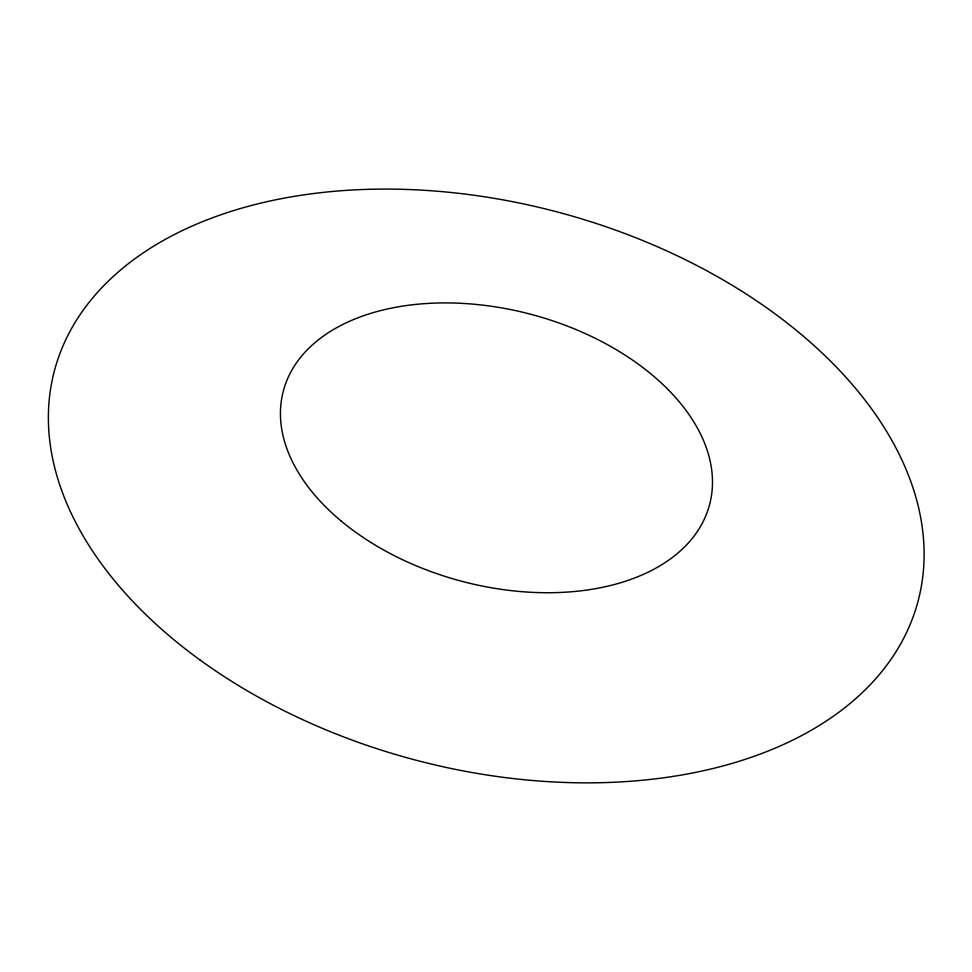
<?xml version="1.0" encoding="UTF-8"?>
<svg xmlns="http://www.w3.org/2000/svg" width="972" height="972" viewBox="0 0 972 972"><rect width="100%" height="100%" fill="white"/><g stroke="black" fill="none" stroke-linecap="round" stroke-linejoin="round"><path stroke-width="1.46" d="M199.989 659.964A446.926 283.071 15 0 0 916.317 607.318A446.926 283.071 15 0 0 342.423 190.646A446.926 283.071 15 0 0 199.989 659.964M340.868 520.785A220.571 137.89 15 0 0 704.032 519.777A220.571 137.89 15 0 0 444.496 302.912A220.571 137.89 15 0 0 340.868 520.785"/></g></svg>
